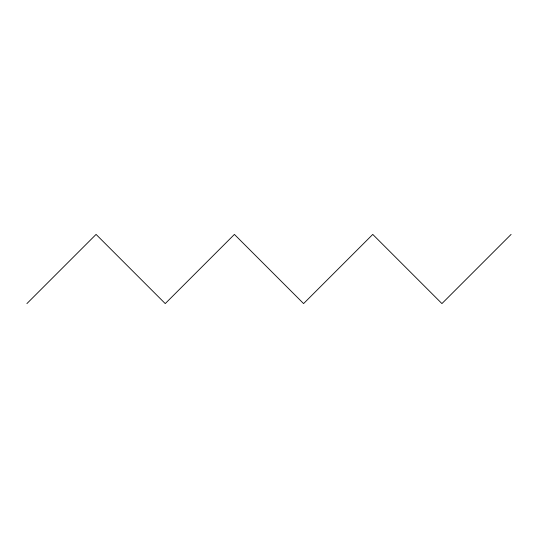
<?xml version="1.0" encoding="UTF-8"?>
<svg xmlns="http://www.w3.org/2000/svg" width="538" height="538" viewBox="0 0 538 538"><rect width="100%" height="100%" fill="white"/><g stroke="black" fill="none" stroke-linecap="round" stroke-linejoin="round"><path stroke-width="0.81" d="M26.9 303.587L96.073 234.413L165.24 303.587L234.413 234.413L303.587 303.587L372.76 234.413L441.927 303.587L511.1 234.413"/></g></svg>
